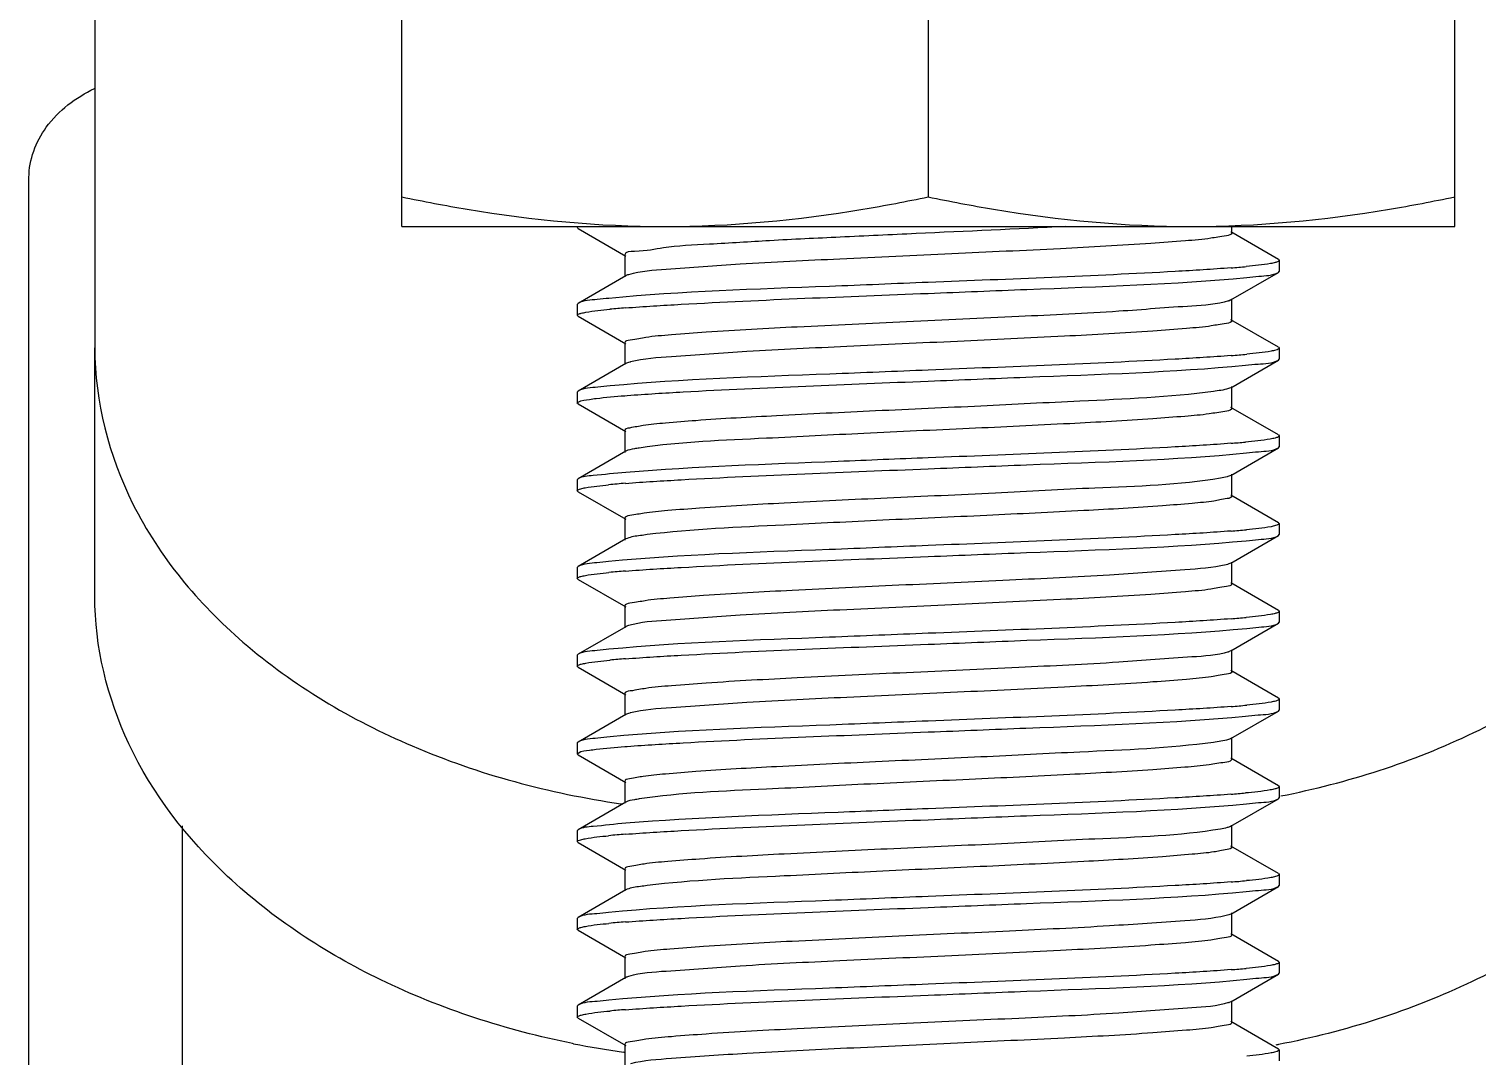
# Model space of a CAD drawing. Extents: x 27938 to 1042331, y -235042 to 1535213.
# Drawn here: x 700961 to 701254.7, y 755644.2 to 755852.5 of the extents above; entities that cross this region are included whole.
import ezdxf

# ---------------------------------------------------------------- set-up
doc = ezdxf.new("R2010")
doc.units = 0
doc.header["$LTSCALE"] = 1000
doc.header["$MEASUREMENT"] = 0

msp = doc.modelspace()

# ---------------------------------------------------------------- linework, layer by layer
at = {"linetype": 'Continuous'}
for p, q in [((701036.65, 755812.44), (701036.65, 756346.29)), ((701250.19, 755812.44), (701250.19, 756346.29)), ((701143.42, 756340.28), (701143.42, 755818.46)), ((700974.37, 756130.73), (700974.37, 755787.81)), ((700961.02, 752808.75), (700961.02, 755822.41)), ((701036.65, 755812.44), (701250.19, 755812.44)), ((701072.41, 755812.03), (701072.24, 755812.22)), ((701072.41, 755812.03), (701082.06, 755806.44)), ((701214.43, 755805.74), (701204.77, 755811.34)), ((701204.97, 755811.11), (701204.97, 755812.44)), ((701081.87, 755806.66), (701081.87, 755802.21)), ((701214.43, 755805.74), (701214.6, 755805.55)), ((701214.6, 755805.55), (701214.6, 755803.32)), ((701204.77, 755797.54), (701214.43, 755803.13)), ((701214.43, 755803.13), (701214.6, 755803.33)), ((701082.06, 755802.44), (701072.41, 755796.85)), ((701072.41, 755796.85), (701072.24, 755796.65)), ((701072.24, 755796.65), (701072.24, 755794.43)), ((701204.77, 755797.54), (701204.42, 755797.39)), ((701204.97, 755793.31), (701204.97, 755797.76)), ((701072.41, 755794.23), (701072.24, 755794.43)), ((701072.41, 755794.23), (701082.06, 755788.64)), ((701214.43, 755787.95), (701204.77, 755793.54)), ((701081.87, 755788.87), (701081.87, 755784.42)), ((701214.43, 755787.95), (701214.6, 755787.76)), ((700974.37, 755737.48), (700974.37, 755787.81)), ((701204.77, 755779.74), (701214.43, 755785.33)), ((701214.43, 755785.33), (701214.6, 755785.53)), ((701214.6, 755787.75), (701214.6, 755785.53)), ((701082.06, 755784.64), (701072.41, 755779.05)), ((701072.41, 755779.05), (701072.24, 755778.86)), ((701204.97, 755775.52), (701204.97, 755779.97)), ((701072.24, 755778.86), (701072.24, 755776.63)), ((701072.41, 755776.44), (701072.24, 755776.63)), ((701072.41, 755776.44), (701082.06, 755770.85)), ((701081.88, 755778.12), (701082.38, 755778.16)), ((701214.43, 755770.15), (701204.77, 755775.75)), ((701081.87, 755771.07), (701081.87, 755766.62)), ((701204.77, 755761.95), (701214.43, 755767.54)), ((701214.43, 755770.15), (701214.6, 755769.96)), ((701214.43, 755767.54), (701214.6, 755767.74)), ((701214.6, 755769.96), (701214.6, 755767.73)), ((701082.06, 755766.85), (701072.41, 755761.26)), ((701204.97, 755757.72), (701204.97, 755762.17)), ((701072.41, 755761.26), (701072.24, 755761.06)), ((701072.24, 755761.06), (701072.24, 755758.84)), ((701072.41, 755758.64), (701072.24, 755758.84)), ((701072.41, 755758.64), (701082.06, 755753.05)), ((701214.43, 755752.36), (701204.77, 755757.95)), ((701081.87, 755753.28), (701081.87, 755748.83)), ((701204.77, 755744.15), (701214.43, 755749.74)), ((701214.43, 755752.36), (701214.6, 755752.16)), ((701214.43, 755749.74), (701214.6, 755749.94)), ((701214.6, 755752.16), (701214.6, 755749.94)), ((701082.06, 755749.05), (701072.41, 755743.46)), ((701082.33, 755749.18), (701082.06, 755749.05)), ((701204.97, 755739.93), (701204.97, 755744.38)), ((701072.41, 755743.46), (701072.24, 755743.27)), ((701072.24, 755743.27), (701072.24, 755741.04)), ((701072.41, 755740.85), (701072.24, 755741.04)), ((701072.41, 755740.85), (701082.06, 755735.26)), ((701214.43, 755734.56), (701204.77, 755740.16)), ((701081.87, 755735.48), (701081.87, 755731.03)), ((701214.43, 755734.56), (701214.6, 755734.37)), ((701214.43, 755731.95), (701214.6, 755732.15)), ((701214.6, 755734.37), (701214.6, 755732.14)), ((701082.06, 755731.26), (701072.41, 755725.67)), ((701204.77, 755726.36), (701214.43, 755731.95)), ((701204.77, 755726.36), (701204.42, 755726.21)), ((701204.97, 755722.13), (701204.97, 755726.58)), ((701072.41, 755725.67), (701072.24, 755725.47)), ((701072.24, 755725.47), (701072.24, 755723.25)), ((701072.41, 755723.05), (701072.24, 755723.25)), ((701072.41, 755723.05), (701082.06, 755717.46)), ((701214.43, 755716.77), (701204.77, 755722.36)), ((701081.87, 755717.69), (701081.87, 755713.24)), ((701214.43, 755716.77), (701214.6, 755716.58)), ((701214.6, 755716.57), (701214.6, 755714.35)), ((701082.06, 755713.46), (701072.41, 755707.87)), ((701204.77, 755708.56), (701214.43, 755714.15)), ((701214.43, 755714.15), (701214.6, 755714.35)), ((701204.97, 755704.34), (701204.97, 755708.79)), ((701072.41, 755707.87), (701072.24, 755707.68)), ((701072.24, 755707.68), (701072.24, 755705.45)), ((701081.88, 755706.94), (701082.38, 755706.98)), ((701072.41, 755705.26), (701072.24, 755705.45)), ((701072.41, 755705.26), (701082.06, 755699.67)), ((701214.43, 755698.97), (701204.77, 755704.57)), ((701081.87, 755699.89), (701081.87, 755695.44)), ((701214.43, 755698.97), (701214.6, 755698.78)), ((701214.6, 755698.78), (701214.6, 755696.55)), ((701082.06, 755695.67), (701072.41, 755690.08)), ((701081.07, 755695.35), (701081.3, 755695.32)), ((701204.77, 755690.77), (701214.43, 755696.36)), ((701214.43, 755696.36), (701214.6, 755696.56)), ((701204.97, 755686.54), (701204.97, 755690.99)), ((700992.16, 753391.92), (700992.16, 755690.89)), ((701072.41, 755690.08), (701072.24, 755689.88)), ((701072.24, 755689.88), (701072.24, 755687.66)), ((701072.41, 755687.46), (701072.24, 755687.66)), ((701072.41, 755687.46), (701082.06, 755681.87)), ((701214.43, 755681.18), (701204.77, 755686.77)), ((701081.87, 755682.1), (701081.87, 755677.65)), ((701214.43, 755681.18), (701214.6, 755680.99)), ((701214.6, 755680.98), (701214.6, 755678.76)), ((701082.06, 755677.87), (701072.41, 755672.28)), ((701082.33, 755678), (701082.06, 755677.87)), ((701204.77, 755672.97), (701214.43, 755678.56)), ((701214.43, 755678.56), (701214.6, 755678.76)), ((701072.41, 755672.28), (701072.24, 755672.09)), ((701072.24, 755672.09), (701072.24, 755669.86)), ((701204.97, 755668.75), (701204.97, 755673.2)), ((701072.41, 755669.67), (701072.24, 755669.86)), ((701072.41, 755669.67), (701082.06, 755664.08)), ((701214.43, 755663.38), (701204.77, 755668.98)), ((701081.87, 755664.3), (701081.87, 755659.85)), ((701214.43, 755663.38), (701214.6, 755663.19)), ((701214.6, 755663.19), (701214.6, 755660.96)), ((701082.06, 755660.08), (701072.41, 755654.49)), ((701204.77, 755655.18), (701214.43, 755660.77)), ((701214.43, 755660.77), (701214.6, 755660.97)), ((701072.41, 755654.49), (701072.24, 755654.29)), ((701072.24, 755654.29), (701072.24, 755652.07)), ((701204.77, 755655.18), (701204.42, 755655.03)), ((701204.97, 755650.96), (701204.97, 755655.4)), ((701072.41, 755651.87), (701072.24, 755652.07)), ((701072.41, 755651.87), (701082.06, 755646.28)), ((701214.43, 755645.59), (701204.77, 755651.18)), ((701071.48, 755646.67), (701071.28, 755646.71)), ((701081.81, 755644.92), (701081.58, 755644.95)), ((701081.87, 755646.51), (701081.87, 755642.06)), ((701214.1, 755646.43), (701213.9, 755646.39)), ((701214.33, 755646.47), (701214.1, 755646.43)), ((701214.46, 755646.5), (701214.33, 755646.47)), ((701214.43, 755645.59), (701214.6, 755645.4)), ((701214.6, 755645.39), (701214.6, 755643.17))]:
    msp.add_line(p, q, dxfattribs=at)
for centre, radius, start, end in [((701189.11, 756005.76), 202.32, 274.4572, 275.3373), ((701203.08, 755801.27), 4.11, 287.9093, 289.0439), ((701097.64, 755595.15), 201.39, 94.4567, 95.3502), ((701085.24, 755775.67), 9.56, 103.4604, 104.3304), ((701189.34, 755985.29), 199.64, 274.4562, 275.3757), ((701188.75, 755974.56), 206.72, 274.4595, 275.2732), ((701097.13, 755565.69), 195.24, 94.4466, 95.4486), ((701189.15, 755951.91), 201.86, 274.4571, 275.3431), ((701097.25, 755546.46), 196.68, 94.4521, 95.4224), ((701189.11, 755934.58), 202.32, 274.4572, 275.3373), ((701203.08, 755730.09), 4.11, 287.9093, 289.0439), ((701097.64, 755523.97), 201.39, 94.4567, 95.3502), ((701189.34, 755914.11), 199.64, 274.4562, 275.3757), ((701085.24, 755704.49), 9.56, 103.4604, 104.3304), ((701188.75, 755903.38), 206.72, 274.4595, 275.2732), ((701097.13, 755494.51), 195.24, 94.4466, 95.4486), ((701189.15, 755880.73), 201.86, 274.4571, 275.3431), ((701097.25, 755475.28), 196.68, 94.4521, 95.4224), ((701189.11, 755863.4), 202.32, 274.4572, 275.3373), ((701097.64, 755452.79), 201.39, 94.4567, 95.3502), ((701203.08, 755658.91), 4.11, 287.9093, 289.0439), ((701106.98, 755824.17), 181.01, 258.6889, 261.9339)]:
    msp.add_arc(centre, radius, start, end, dxfattribs=at)
for points, knots in [([(700961.02, 755822.41), (700961.02, 755826), (700964, 755833.82), (700970.54, 755838.58), (700974.28, 755840.44)], [0, 0, 0, 0, 0.461863, 1, 1, 1, 1]), ([(701036.65, 755818.46), (701041.05, 755817.53), (701058.65, 755814.17), (701076.6, 755812.44), (701090.03, 755812.44)], [0, 0, 0, 0, 0.250789, 1, 1, 1, 1]), ([(701090.03, 755812.44), (701103.46, 755812.44), (701121.42, 755814.17), (701139.02, 755817.53), (701143.42, 755818.46)], [0, 0, 0, 0, 0.749211, 1, 1, 1, 1]), ([(701143.42, 755818.46), (701147.82, 755817.53), (701165.42, 755814.17), (701183.37, 755812.44), (701196.8, 755812.44)], [0, 0, 0, 0, 0.250789, 1, 1, 1, 1]), ([(701196.8, 755812.44), (701210.23, 755812.44), (701228.19, 755814.17), (701245.79, 755817.53), (701250.19, 755818.46)], [0, 0, 0, 0, 0.749211, 1, 1, 1, 1]), ([(701072.24, 755812.22), (701072.24, 755812.26), (701072.3, 755812.36), (701072.4, 755812.41), (701072.46, 755812.44)], [0, 0, 0, 0, 0.384576, 1, 1, 1, 1]), ([(701171.34, 755812.44), (701161.23, 755811.92), (701145.94, 755811.24), (701125.95, 755810.29), (701111.87, 755809.64), (701100.2, 755808.84), (701090.38, 755808.44), (701085.9, 755807.32), (701081.87, 755807.37), (701081.87, 755806.66)], [0, 0, 0, 0, 0.338564, 0.510837, 0.670229, 0.806445, 0.910702, 0.97638, 1, 1, 1, 1]), ([(701204.96, 755811.11), (701204.96, 755810.71), (701202.87, 755810.47), (701200.3, 755809.89), (701194.87, 755809.47), (701184.89, 755808.69), (701168.97, 755807.86), (701147.98, 755806.87), (701126.31, 755805.86), (701106.96, 755804.98), (701092.73, 755803.83), (701085.08, 755803.39), (701082.61, 755802.65)], [0, 0, 0, 0, 0.009703, 0.035887, 0.07813, 0.135078, 0.284815, 0.464601, 0.649729, 0.81476, 0.937049, 1, 1, 1, 1]), ([(701214.6, 755805.55), (701214.59, 755805.45), (701214.26, 755805.24), (701213.99, 755805.17), (701213.78, 755805.12)], [0, 0, 0, 0, 0.314295, 1, 1, 1, 1]), ([(701082.61, 755802.65), (701082.5, 755802.62), (701082.32, 755802.56), (701082.14, 755802.48), (701082.06, 755802.44)], [0, 0, 0, 0, 0.569522, 1, 1, 1, 1]), ([(701204.84, 755804.05), (701201.07, 755803.75), (701180.6, 755802.51), (701160.12, 755801.76), (701143.42, 755801.1)], [0, 0, 0, 0, 0.184553, 1, 1, 1, 1]), ([(701213.78, 755805.12), (701213.47, 755805.04), (701211.53, 755804.66), (701209.57, 755804.47), (701207.93, 755804.31)], [0, 0, 0, 0, 0.163341, 1, 1, 1, 1]), ([(701208.04, 755802.1), (701208.86, 755802.18), (701210.96, 755802.47), (701213.27, 755802.46), (701214.43, 755803.13)], [0, 0, 0, 0, 0.379133, 1, 1, 1, 1]), ([(701143.42, 755801.1), (701136.73, 755800.83), (701115.14, 755799.91), (701093.52, 755799.29), (701078.66, 755797.86)], [0, 0, 0, 0, 0.309586, 1, 1, 1, 1]), ([(701143.42, 755798.88), (701150.08, 755799.14), (701171.62, 755800.06), (701193.21, 755800.69), (701208.04, 755802.1)], [0, 0, 0, 0, 0.309073, 1, 1, 1, 1]), ([(701078.66, 755797.86), (701077.87, 755797.79), (701075.8, 755797.5), (701073.54, 755797.51), (701072.41, 755796.85)], [0, 0, 0, 0, 0.378727, 1, 1, 1, 1]), ([(701204.34, 755797.36), (701201.96, 755796.59), (701194.39, 755796.19), (701180.29, 755795.01), (701160.96, 755794.14), (701139.23, 755793.12), (701118.12, 755792.13), (701102.1, 755791.3), (701092.05, 755790.51), (701086.57, 755790.09), (701083.99, 755789.5), (701081.87, 755789.27), (701081.87, 755788.87)], [0, 0, 0, 0, 0.061098, 0.182334, 0.347135, 0.532706, 0.713328, 0.863975, 0.921317, 0.963856, 0.990226, 1, 1, 1, 1]), ([(701081.99, 755795.93), (701085.77, 755796.22), (701106.23, 755797.46), (701126.72, 755798.21), (701143.42, 755798.88)], [0, 0, 0, 0, 0.184541, 1, 1, 1, 1]), ([(701072.24, 755794.43), (701072.24, 755794.52), (701072.56, 755794.73), (701072.82, 755794.8), (701073.03, 755794.85)], [0, 0, 0, 0, 0.315177, 1, 1, 1, 1]), ([(701073.03, 755794.85), (701073.34, 755794.93), (701075.27, 755795.32), (701077.23, 755795.5), (701078.87, 755795.66)], [0, 0, 0, 0, 0.16229, 1, 1, 1, 1]), ([(701204.96, 755793.31), (701204.97, 755792.93), (701202.92, 755792.68), (701200.42, 755792.12), (701195.12, 755791.7), (701185.36, 755790.92), (701169.76, 755790.1), (701149.11, 755789.12), (701127.63, 755788.13), (701108.27, 755787.23), (701093.67, 755786.17), (701085.74, 755785.62), (701083.02, 755784.97)], [0, 0, 0, 0, 0.009517, 0.035128, 0.076492, 0.132277, 0.279305, 0.456588, 0.640385, 0.806077, 0.931494, 1, 1, 1, 1]), ([(700974.37, 755787.81), (700974.37, 755776.94), (700980.32, 755753.88), (701004.21, 755725.47), (701039.13, 755704.8), (701066.58, 755697.45), (701081.07, 755695.35)], [0, 0, 0, 0, 0.21365, 0.448299, 0.712201, 1, 1, 1, 1]), ([(701082.88, 755784.93), (701082.71, 755784.89), (701082.44, 755784.81), (701082.17, 755784.7), (701082.07, 755784.64)], [0, 0, 0, 0, 0.585672, 1, 1, 1, 1]), ([(701204.85, 755786.25), (701201.08, 755785.96), (701180.61, 755784.72), (701160.12, 755783.97), (701143.42, 755783.31)], [0, 0, 0, 0, 0.184509, 1, 1, 1, 1]), ([(701207.75, 755784.28), (701208.6, 755784.36), (701210.8, 755784.66), (701213.22, 755784.63), (701214.43, 755785.33)], [0, 0, 0, 0, 0.380051, 1, 1, 1, 1]), ([(701213.89, 755787.35), (701213.59, 755787.27), (701211.65, 755786.87), (701209.69, 755786.69), (701208.04, 755786.53)], [0, 0, 0, 0, 0.159053, 1, 1, 1, 1]), ([(701214.6, 755787.76), (701214.6, 755787.67), (701214.31, 755787.47), (701214.07, 755787.41), (701213.89, 755787.35)], [0, 0, 0, 0, 0.319254, 1, 1, 1, 1]), ([(701214.96, 755696.93), (701228.42, 755699.59), (701253.75, 755707.67), (701285.65, 755728.36), (701307.18, 755755.77), (701312.47, 755777.51), (701312.47, 755787.81)], [0, 0, 0, 0, 0.287091, 0.549791, 0.784575, 1, 1, 1, 1]), ([(701143.42, 755783.31), (701136.77, 755783.04), (701115.25, 755782.12), (701093.69, 755781.49), (701078.87, 755780.09)], [0, 0, 0, 0, 0.308784, 1, 1, 1, 1]), ([(701143.42, 755781.08), (701150.02, 755781.34), (701171.47, 755782.26), (701192.95, 755782.9), (701207.75, 755784.28)], [0, 0, 0, 0, 0.307895, 1, 1, 1, 1]), ([(701078.87, 755780.09), (701078.04, 755780.01), (701075.91, 755779.71), (701073.58, 755779.73), (701072.41, 755779.05)], [0, 0, 0, 0, 0.379378, 1, 1, 1, 1]), ([(701082.38, 755778.16), (701086.16, 755778.45), (701106.49, 755779.67), (701126.85, 755780.42), (701143.42, 755781.08)], [0, 0, 0, 0, 0.186017, 1, 1, 1, 1]), ([(701204.77, 755779.74), (701204.62, 755779.66), (701203.48, 755779.26), (701202.28, 755779.12), (701201.25, 755778.98)], [0, 0, 0, 0, 0.140461, 1, 1, 1, 1]), ([(701072.24, 755776.63), (701072.24, 755776.71), (701073.07, 755777.31), (701073.91, 755777.26), (701074.69, 755777.38)], [0, 0, 0, 0, 0.092798, 1, 1, 1, 1]), ([(701074.69, 755777.38), (701075.15, 755777.45), (701077.53, 755777.76), (701079.94, 755777.97), (701081.88, 755778.12)], [0, 0, 0, 0, 0.190958, 1, 1, 1, 1]), ([(701201.25, 755778.98), (701192.29, 755777.77), (701176.52, 755777.17), (701153.68, 755775.96), (701133.15, 755775.06), (701113.91, 755774.12), (701099.6, 755773.34), (701090.73, 755772.61), (701085.96, 755772.2), (701083.69, 755771.69), (701081.87, 755771.42), (701081.87, 755771.07)], [0, 0, 0, 0, 0.226556, 0.394464, 0.573122, 0.741029, 0.877994, 0.929534, 0.967621, 0.99116, 1, 1, 1, 1]), ([(701204.92, 755775.41), (701204.61, 755775.04), (701202.88, 755774.85), (701199.89, 755774.28), (701194.94, 755773.88), (701185.56, 755773.15), (701170.94, 755772.37), (701151.42, 755771.42), (701130.9, 755770.53), (701108.6, 755769.31), (701093.33, 755768.79), (701084.81, 755767.5)], [0, 0, 0, 0, 0.011937, 0.038615, 0.07957, 0.133598, 0.274096, 0.443272, 0.620779, 0.785256, 1, 1, 1, 1]), ([(701204.97, 755775.52), (701204.97, 755775.5), (701204.96, 755775.46), (701204.93, 755775.43), (701204.92, 755775.41)], [0, 0, 0, 0, 0.463467, 1, 1, 1, 1]), ([(701084.81, 755767.5), (701084.48, 755767.45), (701083.56, 755767.28), (701082.59, 755767.15), (701082.07, 755766.85)], [0, 0, 0, 0, 0.353551, 1, 1, 1, 1]), ([(701204.82, 755768.46), (701201.05, 755768.16), (701180.59, 755766.92), (701160.11, 755766.17), (701143.42, 755765.51)], [0, 0, 0, 0, 0.184619, 1, 1, 1, 1]), ([(701213.76, 755769.52), (701213.44, 755769.44), (701211.45, 755769.05), (701209.43, 755768.86), (701207.75, 755768.71)], [0, 0, 0, 0, 0.163149, 1, 1, 1, 1]), ([(701207.95, 755766.5), (701208.78, 755766.58), (701210.91, 755766.88), (701213.25, 755766.86), (701214.43, 755767.54)], [0, 0, 0, 0, 0.379419, 1, 1, 1, 1]), ([(701214.6, 755769.96), (701214.6, 755769.86), (701214.25, 755769.65), (701213.97, 755769.58), (701213.76, 755769.52)], [0, 0, 0, 0, 0.312916, 1, 1, 1, 1]), ([(701143.42, 755765.51), (701137.33, 755765.27), (701116.88, 755764.42), (701096.42, 755763.69), (701082.09, 755762.57)], [0, 0, 0, 0, 0.297814, 1, 1, 1, 1]), ([(701143.42, 755763.29), (701150.06, 755763.55), (701171.58, 755764.47), (701193.13, 755765.1), (701207.95, 755766.5)], [0, 0, 0, 0, 0.308711, 1, 1, 1, 1]), ([(701082.09, 755762.57), (701079.87, 755762.39), (701076.71, 755761.95), (701073.3, 755761.77), (701072.41, 755761.26)], [0, 0, 0, 0, 0.683777, 1, 1, 1, 1]), ([(701202.71, 755761.4), (701194.32, 755759.96), (701178.98, 755759.57), (701156.46, 755758.28), (701135.43, 755757.38), (701115.48, 755756.4), (701100.52, 755755.6), (701091.22, 755754.86), (701086.18, 755754.44), (701083.8, 755753.9), (701081.87, 755753.65), (701081.87, 755753.28)], [0, 0, 0, 0, 0.210773, 0.377666, 0.558838, 0.731273, 0.873076, 0.926648, 0.966309, 0.990838, 1, 1, 1, 1]), ([(701081.99, 755760.34), (701085.76, 755760.63), (701106.23, 755761.87), (701126.71, 755762.62), (701143.42, 755763.29)], [0, 0, 0, 0, 0.184504, 1, 1, 1, 1]), ([(701204.77, 755761.95), (701204.54, 755761.82), (701203.84, 755761.62), (701203.15, 755761.48), (701202.71, 755761.4)], [0, 0, 0, 0, 0.374139, 1, 1, 1, 1]), ([(701072.24, 755758.84), (701072.24, 755758.93), (701072.53, 755759.12), (701072.78, 755759.19), (701072.96, 755759.24)], [0, 0, 0, 0, 0.319044, 1, 1, 1, 1]), ([(701072.96, 755759.24), (701073.26, 755759.32), (701075.12, 755759.71), (701077.01, 755759.89), (701078.59, 755760.04)], [0, 0, 0, 0, 0.160861, 1, 1, 1, 1]), ([(701204.97, 755757.72), (701204.96, 755757.38), (701203.2, 755757.11), (701200.98, 755756.62), (701196.34, 755756.21), (701187.69, 755755.49), (701173.7, 755754.72), (701154.83, 755753.79), (701134.56, 755752.89), (701111.61, 755751.72), (701095.65, 755751.05), (701086.44, 755749.93)], [0, 0, 0, 0, 0.008683, 0.031763, 0.069103, 0.119686, 0.254361, 0.420111, 0.597552, 0.765912, 1, 1, 1, 1]), ([(701086.44, 755749.93), (701085.97, 755749.87), (701084.59, 755749.68), (701083.19, 755749.5), (701082.33, 755749.18)], [0, 0, 0, 0, 0.341642, 1, 1, 1, 1]), ([(701204.84, 755750.66), (701201.07, 755750.37), (701180.61, 755749.13), (701160.12, 755748.38), (701143.42, 755747.72)], [0, 0, 0, 0, 0.184538, 1, 1, 1, 1]), ([(701207.93, 755748.7), (701208.76, 755748.78), (701210.91, 755749.08), (701213.25, 755749.06), (701214.43, 755749.74)], [0, 0, 0, 0, 0.379512, 1, 1, 1, 1]), ([(701213.87, 755751.76), (701213.56, 755751.67), (701211.61, 755751.27), (701209.62, 755751.09), (701207.95, 755750.93)], [0, 0, 0, 0, 0.159502, 1, 1, 1, 1]), ([(701214.6, 755752.16), (701214.6, 755752.07), (701214.3, 755751.88), (701214.06, 755751.81), (701213.87, 755751.76)], [0, 0, 0, 0, 0.318137, 1, 1, 1, 1]), ([(701143.42, 755747.72), (701136.72, 755747.45), (701115.11, 755746.52), (701093.45, 755745.9), (701078.59, 755744.47)], [0, 0, 0, 0, 0.309919, 1, 1, 1, 1]), ([(701143.42, 755745.49), (701150.06, 755745.76), (701171.57, 755746.67), (701193.11, 755747.31), (701207.93, 755748.7)], [0, 0, 0, 0, 0.308641, 1, 1, 1, 1]), ([(701078.59, 755744.47), (701077.8, 755744.4), (701075.76, 755744.11), (701073.53, 755744.11), (701072.41, 755743.46)], [0, 0, 0, 0, 0.378482, 1, 1, 1, 1]), ([(701203.81, 755743.83), (701201.09, 755743.18), (701193.15, 755742.63), (701178.55, 755741.57), (701159.18, 755740.66), (701137.71, 755739.67), (701117.06, 755738.69), (701101.47, 755737.87), (701091.71, 755737.1), (701086.41, 755736.68), (701083.91, 755736.11), (701081.87, 755735.87), (701081.87, 755735.48)], [0, 0, 0, 0, 0.068576, 0.194029, 0.359725, 0.543506, 0.720761, 0.867753, 0.923531, 0.964877, 0.99049, 1, 1, 1, 1]), ([(701081.98, 755742.54), (701085.75, 755742.84), (701106.22, 755744.08), (701126.71, 755744.83), (701143.42, 755745.49)], [0, 0, 0, 0, 0.184493, 1, 1, 1, 1]), ([(701204.77, 755744.15), (701204.65, 755744.08), (701204.33, 755743.96), (701204.01, 755743.88), (701203.81, 755743.83)], [0, 0, 0, 0, 0.406881, 1, 1, 1, 1]), ([(701072.24, 755741.04), (701072.24, 755741.13), (701072.53, 755741.33), (701072.78, 755741.4), (701072.97, 755741.45)], [0, 0, 0, 0, 0.318595, 1, 1, 1, 1]), ([(701072.97, 755741.45), (701073.26, 755741.53), (701075.15, 755741.92), (701077.06, 755742.1), (701078.66, 755742.25)], [0, 0, 0, 0, 0.160696, 1, 1, 1, 1]), ([(701204.96, 755739.93), (701204.96, 755739.53), (701202.87, 755739.29), (701200.3, 755738.71), (701194.87, 755738.29), (701184.89, 755737.51), (701168.97, 755736.68), (701147.98, 755735.69), (701126.31, 755734.68), (701106.96, 755733.8), (701092.73, 755732.65), (701085.08, 755732.21), (701082.61, 755731.47)], [0, 0, 0, 0, 0.009703, 0.035887, 0.07813, 0.135078, 0.284815, 0.464601, 0.649729, 0.81476, 0.937049, 1, 1, 1, 1]), ([(701071.28, 755646.71), (701057.89, 755649.41), (701032.69, 755657.53), (701000.99, 755678.22), (700979.62, 755705.56), (700974.37, 755727.22), (700974.37, 755737.48)], [0, 0, 0, 0, 0.287033, 0.549656, 0.784455, 1, 1, 1, 1]), ([(701312.47, 755737.48), (701312.47, 755727.15), (701307.14, 755705.33), (701285.49, 755677.87), (701253.43, 755657.17), (701227.98, 755649.13), (701214.46, 755646.5)], [0, 0, 0, 0, 0.215323, 0.450097, 0.712862, 1, 1, 1, 1]), ([(701204.84, 755732.87), (701201.07, 755732.57), (701180.6, 755731.33), (701160.12, 755730.58), (701143.42, 755729.92)], [0, 0, 0, 0, 0.184553, 1, 1, 1, 1]), ([(701213.78, 755733.94), (701213.47, 755733.86), (701211.53, 755733.48), (701209.57, 755733.29), (701207.93, 755733.13)], [0, 0, 0, 0, 0.163341, 1, 1, 1, 1]), ([(701214.6, 755734.37), (701214.59, 755734.27), (701214.26, 755734.06), (701213.99, 755733.99), (701213.78, 755733.94)], [0, 0, 0, 0, 0.314295, 1, 1, 1, 1]), ([(701143.42, 755729.92), (701136.73, 755729.65), (701115.14, 755728.73), (701093.52, 755728.11), (701078.66, 755726.68)], [0, 0, 0, 0, 0.309586, 1, 1, 1, 1]), ([(701082.61, 755731.47), (701082.5, 755731.44), (701082.32, 755731.38), (701082.14, 755731.3), (701082.06, 755731.26)], [0, 0, 0, 0, 0.569522, 1, 1, 1, 1]), ([(701143.42, 755727.7), (701150.08, 755727.96), (701171.62, 755728.88), (701193.21, 755729.51), (701208.04, 755730.92)], [0, 0, 0, 0, 0.309073, 1, 1, 1, 1]), ([(701208.04, 755730.92), (701208.86, 755731), (701210.96, 755731.29), (701213.27, 755731.28), (701214.43, 755731.95)], [0, 0, 0, 0, 0.379133, 1, 1, 1, 1]), ([(701078.66, 755726.68), (701077.87, 755726.61), (701075.8, 755726.32), (701073.54, 755726.33), (701072.41, 755725.67)], [0, 0, 0, 0, 0.378727, 1, 1, 1, 1]), ([(701204.34, 755726.18), (701201.96, 755725.41), (701194.39, 755725.01), (701180.29, 755723.83), (701160.96, 755722.96), (701139.23, 755721.94), (701118.12, 755720.95), (701102.1, 755720.12), (701092.05, 755719.33), (701086.57, 755718.91), (701083.99, 755718.32), (701081.87, 755718.09), (701081.87, 755717.69)], [0, 0, 0, 0, 0.061098, 0.182334, 0.347135, 0.532706, 0.713328, 0.863975, 0.921317, 0.963856, 0.990226, 1, 1, 1, 1]), ([(701081.99, 755724.75), (701085.77, 755725.04), (701106.23, 755726.28), (701126.72, 755727.03), (701143.42, 755727.7)], [0, 0, 0, 0, 0.184541, 1, 1, 1, 1]), ([(701072.24, 755723.25), (701072.24, 755723.34), (701072.56, 755723.55), (701072.82, 755723.62), (701073.03, 755723.67)], [0, 0, 0, 0, 0.315177, 1, 1, 1, 1]), ([(701073.03, 755723.67), (701073.34, 755723.75), (701075.27, 755724.14), (701077.23, 755724.32), (701078.87, 755724.48)], [0, 0, 0, 0, 0.16229, 1, 1, 1, 1]), ([(701204.96, 755722.13), (701204.97, 755721.75), (701202.92, 755721.5), (701200.42, 755720.94), (701195.12, 755720.52), (701185.36, 755719.74), (701169.76, 755718.92), (701149.11, 755717.94), (701127.63, 755716.95), (701108.27, 755716.05), (701093.67, 755714.99), (701085.74, 755714.44), (701083.02, 755713.79)], [0, 0, 0, 0, 0.009517, 0.035128, 0.076492, 0.132277, 0.279305, 0.456588, 0.640385, 0.806077, 0.931494, 1, 1, 1, 1]), ([(701204.85, 755715.07), (701201.08, 755714.78), (701180.61, 755713.54), (701160.12, 755712.79), (701143.42, 755712.13)], [0, 0, 0, 0, 0.184509, 1, 1, 1, 1]), ([(701213.89, 755716.17), (701213.59, 755716.09), (701211.65, 755715.69), (701209.69, 755715.51), (701208.04, 755715.35)], [0, 0, 0, 0, 0.159053, 1, 1, 1, 1]), ([(701214.6, 755716.58), (701214.6, 755716.49), (701214.31, 755716.29), (701214.07, 755716.23), (701213.89, 755716.17)], [0, 0, 0, 0, 0.319254, 1, 1, 1, 1]), ([(701143.42, 755712.13), (701136.77, 755711.86), (701115.25, 755710.94), (701093.69, 755710.31), (701078.87, 755708.91)], [0, 0, 0, 0, 0.308784, 1, 1, 1, 1]), ([(701082.88, 755713.75), (701082.71, 755713.71), (701082.44, 755713.63), (701082.17, 755713.52), (701082.07, 755713.46)], [0, 0, 0, 0, 0.585672, 1, 1, 1, 1]), ([(701143.42, 755709.9), (701150.02, 755710.16), (701171.47, 755711.08), (701192.95, 755711.72), (701207.75, 755713.1)], [0, 0, 0, 0, 0.307895, 1, 1, 1, 1]), ([(701207.75, 755713.1), (701208.6, 755713.18), (701210.8, 755713.48), (701213.22, 755713.45), (701214.43, 755714.15)], [0, 0, 0, 0, 0.380051, 1, 1, 1, 1]), ([(701078.87, 755708.91), (701078.04, 755708.83), (701075.91, 755708.53), (701073.58, 755708.55), (701072.41, 755707.87)], [0, 0, 0, 0, 0.379378, 1, 1, 1, 1]), ([(701082.38, 755706.98), (701086.16, 755707.27), (701106.49, 755708.49), (701126.85, 755709.24), (701143.42, 755709.9)], [0, 0, 0, 0, 0.186017, 1, 1, 1, 1]), ([(701204.77, 755708.56), (701204.62, 755708.48), (701203.48, 755708.08), (701202.28, 755707.94), (701201.25, 755707.8)], [0, 0, 0, 0, 0.140461, 1, 1, 1, 1]), ([(701072.24, 755705.45), (701072.24, 755705.53), (701073.07, 755706.13), (701073.91, 755706.08), (701074.69, 755706.2)], [0, 0, 0, 0, 0.092798, 1, 1, 1, 1]), ([(701074.69, 755706.2), (701075.15, 755706.27), (701077.53, 755706.58), (701079.94, 755706.79), (701081.88, 755706.94)], [0, 0, 0, 0, 0.190958, 1, 1, 1, 1]), ([(701201.25, 755707.8), (701192.29, 755706.59), (701176.52, 755705.99), (701153.68, 755704.78), (701133.15, 755703.88), (701113.91, 755702.94), (701099.6, 755702.16), (701090.73, 755701.43), (701085.96, 755701.02), (701083.69, 755700.51), (701081.87, 755700.24), (701081.87, 755699.89)], [0, 0, 0, 0, 0.226556, 0.394464, 0.573122, 0.741029, 0.877994, 0.929534, 0.967621, 0.99116, 1, 1, 1, 1]), ([(701204.92, 755704.23), (701204.61, 755703.86), (701202.88, 755703.67), (701199.89, 755703.1), (701194.94, 755702.7), (701185.56, 755701.97), (701170.94, 755701.19), (701151.42, 755700.24), (701130.9, 755699.35), (701108.6, 755698.13), (701093.33, 755697.61), (701084.81, 755696.32)], [0, 0, 0, 0, 0.011937, 0.038615, 0.07957, 0.133598, 0.274096, 0.443272, 0.620779, 0.785256, 1, 1, 1, 1]), ([(701204.97, 755704.34), (701204.97, 755704.32), (701204.96, 755704.28), (701204.93, 755704.25), (701204.92, 755704.23)], [0, 0, 0, 0, 0.463467, 1, 1, 1, 1]), ([(701204.82, 755697.28), (701201.05, 755696.98), (701180.59, 755695.74), (701160.11, 755694.99), (701143.42, 755694.33)], [0, 0, 0, 0, 0.184619, 1, 1, 1, 1]), ([(701213.76, 755698.34), (701213.44, 755698.26), (701211.45, 755697.87), (701209.43, 755697.68), (701207.75, 755697.53)], [0, 0, 0, 0, 0.163149, 1, 1, 1, 1]), ([(701214.6, 755698.78), (701214.6, 755698.68), (701214.25, 755698.47), (701213.97, 755698.4), (701213.76, 755698.34)], [0, 0, 0, 0, 0.312916, 1, 1, 1, 1]), ([(701084.81, 755696.32), (701084.48, 755696.27), (701083.56, 755696.1), (701082.59, 755695.97), (701082.07, 755695.67)], [0, 0, 0, 0, 0.353551, 1, 1, 1, 1]), ([(701143.42, 755694.33), (701137.33, 755694.09), (701116.88, 755693.24), (701096.42, 755692.51), (701082.09, 755691.39)], [0, 0, 0, 0, 0.297814, 1, 1, 1, 1]), ([(701143.42, 755692.11), (701150.06, 755692.37), (701171.58, 755693.29), (701193.13, 755693.92), (701207.95, 755695.32)], [0, 0, 0, 0, 0.308711, 1, 1, 1, 1]), ([(701207.95, 755695.32), (701208.78, 755695.4), (701210.91, 755695.7), (701213.25, 755695.68), (701214.43, 755696.36)], [0, 0, 0, 0, 0.379419, 1, 1, 1, 1]), ([(701082.09, 755691.39), (701079.87, 755691.22), (701076.71, 755690.77), (701073.3, 755690.59), (701072.41, 755690.08)], [0, 0, 0, 0, 0.683777, 1, 1, 1, 1]), ([(701081.99, 755689.16), (701085.76, 755689.45), (701106.23, 755690.69), (701126.71, 755691.44), (701143.42, 755692.11)], [0, 0, 0, 0, 0.184504, 1, 1, 1, 1]), ([(701072.24, 755687.66), (701072.24, 755687.75), (701072.53, 755687.94), (701072.78, 755688.01), (701072.96, 755688.06)], [0, 0, 0, 0, 0.319044, 1, 1, 1, 1]), ([(701072.96, 755688.06), (701073.26, 755688.14), (701075.12, 755688.53), (701077.01, 755688.71), (701078.59, 755688.86)], [0, 0, 0, 0, 0.160861, 1, 1, 1, 1]), ([(701202.71, 755690.22), (701194.32, 755688.78), (701178.98, 755688.39), (701156.46, 755687.1), (701135.43, 755686.2), (701115.48, 755685.22), (701100.52, 755684.42), (701091.22, 755683.68), (701086.18, 755683.26), (701083.8, 755682.72), (701081.87, 755682.47), (701081.87, 755682.1)], [0, 0, 0, 0, 0.210773, 0.377666, 0.558838, 0.731273, 0.873076, 0.926648, 0.966309, 0.990838, 1, 1, 1, 1]), ([(701204.77, 755690.77), (701204.54, 755690.64), (701203.84, 755690.44), (701203.15, 755690.3), (701202.71, 755690.22)], [0, 0, 0, 0, 0.374139, 1, 1, 1, 1]), ([(701204.97, 755686.54), (701204.96, 755686.2), (701203.2, 755685.93), (701200.98, 755685.44), (701196.34, 755685.03), (701187.69, 755684.31), (701173.7, 755683.54), (701154.83, 755682.61), (701134.56, 755681.71), (701111.61, 755680.54), (701095.65, 755679.87), (701086.44, 755678.75)], [0, 0, 0, 0, 0.008683, 0.031763, 0.069103, 0.119686, 0.254361, 0.420111, 0.597552, 0.765912, 1, 1, 1, 1]), ([(701204.84, 755679.48), (701201.07, 755679.19), (701180.61, 755677.95), (701160.12, 755677.2), (701143.42, 755676.54)], [0, 0, 0, 0, 0.184538, 1, 1, 1, 1]), ([(701213.87, 755680.58), (701213.56, 755680.49), (701211.61, 755680.09), (701209.62, 755679.91), (701207.95, 755679.75)], [0, 0, 0, 0, 0.159502, 1, 1, 1, 1]), ([(701214.6, 755680.99), (701214.6, 755680.89), (701214.3, 755680.7), (701214.06, 755680.63), (701213.87, 755680.58)], [0, 0, 0, 0, 0.318137, 1, 1, 1, 1]), ([(701143.42, 755676.54), (701136.72, 755676.27), (701115.11, 755675.34), (701093.45, 755674.72), (701078.59, 755673.29)], [0, 0, 0, 0, 0.309919, 1, 1, 1, 1]), ([(701086.44, 755678.75), (701085.97, 755678.69), (701084.59, 755678.5), (701083.19, 755678.32), (701082.33, 755678)], [0, 0, 0, 0, 0.341642, 1, 1, 1, 1]), ([(701143.42, 755674.31), (701150.06, 755674.58), (701171.57, 755675.49), (701193.11, 755676.13), (701207.93, 755677.52)], [0, 0, 0, 0, 0.308641, 1, 1, 1, 1]), ([(701207.93, 755677.52), (701208.76, 755677.6), (701210.91, 755677.9), (701213.25, 755677.88), (701214.43, 755678.56)], [0, 0, 0, 0, 0.379512, 1, 1, 1, 1]), ([(701078.59, 755673.29), (701077.8, 755673.22), (701075.76, 755672.93), (701073.53, 755672.93), (701072.41, 755672.28)], [0, 0, 0, 0, 0.378482, 1, 1, 1, 1]), ([(701081.98, 755671.36), (701085.75, 755671.66), (701106.22, 755672.9), (701126.71, 755673.65), (701143.42, 755674.31)], [0, 0, 0, 0, 0.184493, 1, 1, 1, 1]), ([(701072.97, 755670.27), (701073.26, 755670.35), (701075.15, 755670.74), (701077.06, 755670.92), (701078.66, 755671.07)], [0, 0, 0, 0, 0.160696, 1, 1, 1, 1]), ([(701203.81, 755672.65), (701201.09, 755672), (701193.15, 755671.45), (701178.55, 755670.39), (701159.18, 755669.48), (701137.71, 755668.49), (701117.06, 755667.51), (701101.47, 755666.69), (701091.71, 755665.92), (701086.41, 755665.5), (701083.91, 755664.93), (701081.87, 755664.69), (701081.87, 755664.3)], [0, 0, 0, 0, 0.068576, 0.194029, 0.359725, 0.543506, 0.720761, 0.867753, 0.923531, 0.964877, 0.99049, 1, 1, 1, 1]), ([(701204.77, 755672.97), (701204.65, 755672.9), (701204.33, 755672.78), (701204.01, 755672.7), (701203.81, 755672.65)], [0, 0, 0, 0, 0.406881, 1, 1, 1, 1]), ([(701072.24, 755669.86), (701072.24, 755669.95), (701072.53, 755670.15), (701072.78, 755670.22), (701072.97, 755670.27)], [0, 0, 0, 0, 0.318595, 1, 1, 1, 1]), ([(701204.96, 755668.75), (701204.96, 755668.35), (701202.87, 755668.11), (701200.3, 755667.53), (701194.87, 755667.11), (701184.89, 755666.33), (701168.97, 755665.5), (701147.98, 755664.51), (701126.31, 755663.5), (701106.96, 755662.62), (701092.73, 755661.47), (701085.08, 755661.03), (701082.61, 755660.29)], [0, 0, 0, 0, 0.009703, 0.035887, 0.07813, 0.135078, 0.284815, 0.464601, 0.649729, 0.81476, 0.937049, 1, 1, 1, 1]), ([(701204.84, 755661.69), (701201.07, 755661.39), (701180.6, 755660.15), (701160.12, 755659.4), (701143.42, 755658.74)], [0, 0, 0, 0, 0.184553, 1, 1, 1, 1]), ([(701213.78, 755662.76), (701213.47, 755662.68), (701211.53, 755662.3), (701209.57, 755662.11), (701207.93, 755661.95)], [0, 0, 0, 0, 0.163341, 1, 1, 1, 1]), ([(701214.6, 755663.19), (701214.59, 755663.09), (701214.26, 755662.88), (701213.99, 755662.81), (701213.78, 755662.76)], [0, 0, 0, 0, 0.314295, 1, 1, 1, 1]), ([(701143.42, 755658.74), (701136.73, 755658.47), (701115.14, 755657.55), (701093.52, 755656.93), (701078.66, 755655.5)], [0, 0, 0, 0, 0.309586, 1, 1, 1, 1]), ([(701082.61, 755660.29), (701082.5, 755660.26), (701082.32, 755660.2), (701082.14, 755660.12), (701082.06, 755660.08)], [0, 0, 0, 0, 0.569522, 1, 1, 1, 1]), ([(701143.42, 755656.52), (701150.08, 755656.78), (701171.62, 755657.7), (701193.21, 755658.33), (701208.04, 755659.74)], [0, 0, 0, 0, 0.309073, 1, 1, 1, 1]), ([(701208.04, 755659.74), (701208.86, 755659.82), (701210.96, 755660.11), (701213.27, 755660.1), (701214.43, 755660.77)], [0, 0, 0, 0, 0.379133, 1, 1, 1, 1]), ([(701081.99, 755653.57), (701085.77, 755653.86), (701106.23, 755655.1), (701126.72, 755655.85), (701143.42, 755656.52)], [0, 0, 0, 0, 0.184541, 1, 1, 1, 1]), ([(701078.66, 755655.5), (701077.87, 755655.43), (701075.8, 755655.14), (701073.54, 755655.15), (701072.41, 755654.49)], [0, 0, 0, 0, 0.378727, 1, 1, 1, 1]), ([(701073.03, 755652.49), (701073.34, 755652.57), (701075.27, 755652.96), (701077.23, 755653.14), (701078.87, 755653.3)], [0, 0, 0, 0, 0.16229, 1, 1, 1, 1]), ([(701204.34, 755655), (701201.96, 755654.23), (701194.39, 755653.83), (701180.29, 755652.65), (701160.96, 755651.78), (701139.23, 755650.76), (701118.12, 755649.77), (701102.1, 755648.94), (701092.05, 755648.15), (701086.57, 755647.73), (701083.99, 755647.14), (701081.87, 755646.91), (701081.87, 755646.51)], [0, 0, 0, 0, 0.061098, 0.182334, 0.347135, 0.532706, 0.713328, 0.863975, 0.921317, 0.963856, 0.990226, 1, 1, 1, 1]), ([(701072.24, 755652.07), (701072.24, 755652.16), (701072.56, 755652.37), (701072.82, 755652.44), (701073.03, 755652.49)], [0, 0, 0, 0, 0.315177, 1, 1, 1, 1]), ([(701204.96, 755650.96), (701204.97, 755650.57), (701202.92, 755650.32), (701200.42, 755649.76), (701195.12, 755649.34), (701185.36, 755648.56), (701169.76, 755647.74), (701149.11, 755646.76), (701127.63, 755645.77), (701108.27, 755644.87), (701093.67, 755643.81), (701085.74, 755643.26), (701083.02, 755642.61)], [0, 0, 0, 0, 0.009517, 0.035128, 0.076492, 0.132277, 0.279305, 0.456588, 0.640385, 0.806077, 0.931494, 1, 1, 1, 1]), ([(701213.89, 755644.99), (701213.59, 755644.91), (701211.65, 755644.51), (701209.69, 755644.33), (701208.04, 755644.17)], [0, 0, 0, 0, 0.159053, 1, 1, 1, 1]), ([(701214.6, 755645.4), (701214.6, 755645.31), (701214.31, 755645.11), (701214.07, 755645.05), (701213.89, 755644.99)], [0, 0, 0, 0, 0.319254, 1, 1, 1, 1])]:
    msp.add_open_spline(points, degree=3, knots=knots, dxfattribs=at)

doc.saveas('drawing.dxf')
